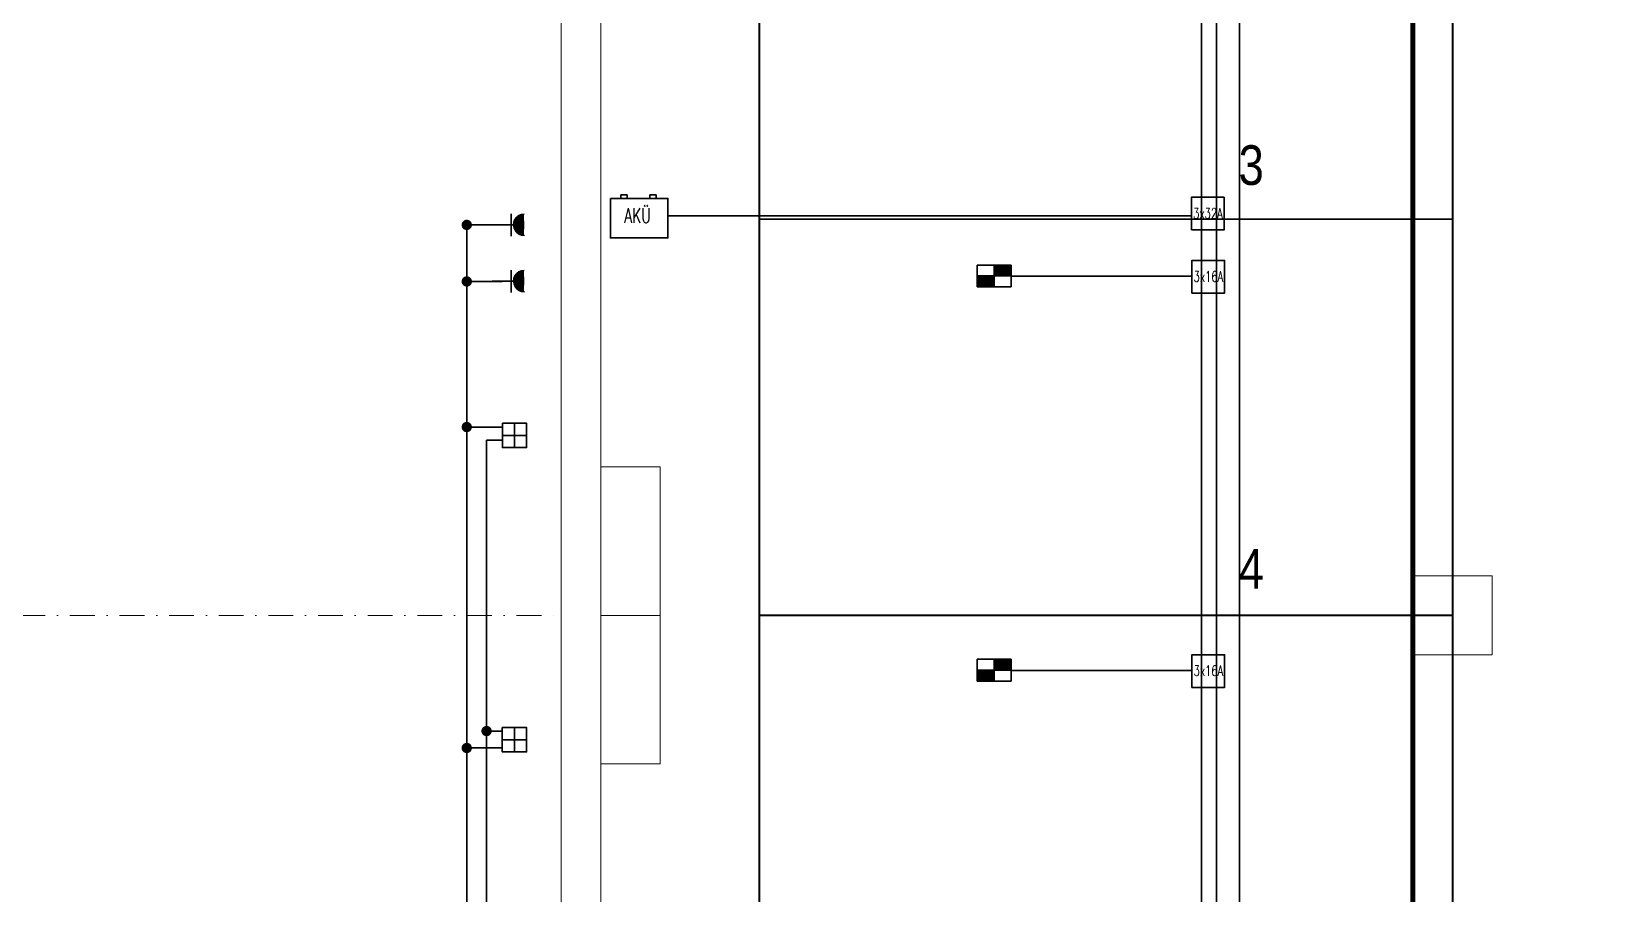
# Model space of a CAD drawing. Header units: metres. Extents: x -13194 to 152406, y -4219 to 19791.
# Drawn here: x 55620 to 57205, y 4559 to 5430 of the extents above; entities that cross this region are included whole.
import ezdxf
from ezdxf.enums import TextEntityAlignment as Align

# ---------------------------------------------------------------- set-up
doc = ezdxf.new("R2010")
doc.units = ezdxf.units.M
doc.header["$LTSCALE"] = 100
doc.header["$MEASUREMENT"] = 0
for name, pattern in [('DASHDOT2', [0.5, 0.25, -0.125, 0, -0.125]), ('DOT2', [0.125, 0, -0.125]), ('HIDDEN', [0.375, 0.25, -0.125])]:
    doc.linetypes.add(name, pattern=pattern)
doc.layers.get('0').update_dxf_attribs({"color": 9, "lineweight": 9})
for name, color, linetype, lineweight in [('01', 9, 'Continuous', 9), ('05', 9, 'Continuous', 9), ('06D', 9, 'Continuous', 9), ('20', 9, 'DOT2', 9), ('21', 9, 'Continuous', 9), ('24', 9, 'DASHDOT2', 9), ('30', 41, 'Continuous', 9), ('E-BUSBAR', 7, 'Continuous', 30), ('E-DUVARA MONTE PRİZ KUTUSU', 7, 'Continuous', 30), ('E-EKİPMAN PANOSU', 7, 'Continuous', 30), ('E-KABLO', 7, 'Continuous', 30), ('E-KOMBİNE ETANŞ PRİZ (2x1 FAZ+4x3 FAZ)', 7, 'Continuous', 30), ('E-LINYE', 7, 'Continuous', 30), ('E-UPS PRİZ', 7, 'Continuous', 30)]:
    doc.layers.add(name, color=color, linetype=linetype, lineweight=lineweight)
doc.styles.add('E-YAZI', font='txttw.shx')
doc.styles.add('MuuM_TEXT-STANDART', font='ARIALN.TTF')

# ---------------------------------------------------------------- blocks, each defined once
blk = doc.blocks.new('p-akslar_yeni')
at = {"layer": '24'}
blk.add_lwpolyline([(2312, -3735), (6415, -3735)], dxfattribs=at)
blk = doc.blocks.new('10_DUVARA MONTE PRİZ KUTUSU')
at = {"layer": 'E-DUVARA MONTE PRİZ KUTUSU', "color": 4}
for p, q in [((24.5, 0), (-24.5, 0)), ((0, 24.5), (0, -24.5))]:
    blk.add_line(p, q, dxfattribs=at)
blk.add_lwpolyline([(-24.5, -24.5), (24.5, -24.5), (24.5, 24.5), (-24.5, 24.5)], close=True, dxfattribs=at)
blk = doc.blocks.new('100_UPS PRİZ')
at = {"layer": 'E-UPS PRİZ', "color": 4}
for p, q in [((-1.22, 2.14), (1.28, 2.14)), ((0, 2.4), (0, 0))]:
    blk.add_line(p, q, dxfattribs=at)
at = {"layer": 'E-UPS PRİZ', "color": 4, "const_width": 1.2}
blk.add_lwpolyline([(-0.6, 3.58, 0.97398), (0.6, 3.58, 0.97398)], format="xyb", dxfattribs=at)
at = {"layer": 'E-UPS PRİZ', "color": 4}
blk.add_arc((0, 3.6), 1.2, 180.7551, 0.7551, dxfattribs=at)
blk = doc.blocks.new('100_EKİPMAN PANOSU')
at = {"layer": 'E-EKİPMAN PANOSU', "color": 4}
for p, q in [((-3.07, 3.95), (3.07, 3.95)), ((-3.07, 0), (-3.07, 3.95)), ((0, 3.95), (0, 0)), ((3.07, 3.95), (3.07, 0)), ((-3.07, 1.97), (3.07, 1.97)), ((3.07, 0), (-3.07, 0))]:
    blk.add_line(p, q, dxfattribs=at)
for points in [[(0, 3.95), (3.07, 3.95), (0, 1.97), (3.07, 1.97)], [(-3.07, 1.97), (0, 1.97), (-3.07, 0), (0, 0)]]:
    blk.add_solid(points, dxfattribs=at)
blk = doc.blocks.new('E-3X16A BUSBAR CIKIS KUTUSU')
at = {"layer": 'E-BUSBAR', "color": 30}
blk.add_line((-83, 162), (82, 162), dxfattribs=at)
blk.add_line((-83, 162), (82, 162), dxfattribs=at)
at = {"layer": 'E-BUSBAR', "color": 6}
blk.add_lwpolyline([(-166, -168), (164, -168), (164, 162), (-166, 162)], close=True, dxfattribs=at)
at = {"layer": 'E-BUSBAR', "color": 6, "style": 'E-YAZI', "width": 0.7}
blk.add_text('3x16A', height=105, dxfattribs=at).set_placement((0, 0), align=Align.MIDDLE)
blk = doc.blocks.new('E-AKU SARJ VE ENERJI UNITESI')
at = {"layer": 'E-KOMBİNE ETANŞ PRİZ (2x1 FAZ+4x3 FAZ)', "color": 2}
for points in [[(-290, 399), (290, 399), (290, 0), (-290, 0)], [(-186, 434), (-122, 434), (-122, 399), (-186, 399)], [(108, 434), (172, 434), (172, 399), (108, 399)]]:
    blk.add_lwpolyline(points, close=True, dxfattribs=at)
at = {"layer": 'E-KOMBİNE ETANŞ PRİZ (2x1 FAZ+4x3 FAZ)', "color": 2, "style": 'E-YAZI', "width": 0.7}
blk.add_text('AKÜ', height=147, dxfattribs=at).set_placement((-16, 243), align=Align.MIDDLE)
blk = doc.blocks.new('E-3X32A BUSBAR CIKIS KUTUSU')
at = {"layer": 'E-BUSBAR', "color": 2}
blk.add_line((-83, 162), (82, 162), dxfattribs=at)
blk.add_line((-83, 162), (82, 162), dxfattribs=at)
blk.add_lwpolyline([(-166, -168), (164, -168), (164, 162), (-166, 162)], close=True, dxfattribs=at)
at = {"layer": 'E-BUSBAR', "color": 2, "style": 'E-YAZI', "width": 0.7}
blk.add_text('3x32A', height=105, dxfattribs=at).set_placement((0, 0), align=Align.MIDDLE)
blk = doc.blocks.new('p-kolon_80x80')
blk.add_lwpolyline([(-40, -40), (40, -40), (40, 40), (-40, 40)], close=True)
blk = doc.blocks.new('1.bod.mimari.elk')
at = {"layer": '01'}
blk.add_lwpolyline([(40, -8750), (0, -8750), (0, -2950), (40, -2950), (40, -8750), (40, -8750)], close=True, dxfattribs=at)
blk.add_blockref('p-kolon_80x80', (900, -3790), dxfattribs=at)
blk = doc.blocks.new('p-b1 tavan lejant')
at = {"layer": '30'}
for points in [[(59725, -18610), (59725, -18125), (58960, -18125), (58960, -17365), (56940, -17365), (56940, -18610), (56860, -18610), (56860, -19235), (56940, -19235), (56940, -19315), (56940, -19400), (56860, -19400), (56860, -21000), (57640, -21000), (57640, -20920), (57640, -20920), (57640, -18610), (59659.7, -18610)], [(56040, -18570), (56860, -18570), (56860, -21000), (57560, -21000), (57560, -21720), (56860, -21720), (56860, -24200), (68000, -24200), (68000, -24920), (66540, -24920), (66540, -24985), (58340, -24985), (58340, -24900), (56040, -24900)]]:
    blk.add_lwpolyline(points, close=True, dxfattribs=at)
blk = doc.blocks.new('p-işyeri')
at = {"color": 0, "const_width": 2}
blk.add_lwpolyline([(200, 0), (200, 700), (-200, 700), (-200, 0)], close=True, dxfattribs=at)
blk = doc.blocks.new('p-birim')
blk.add_lwpolyline([(0, 0), (1, 0), (1, 1), (0, 1)], close=True)
blk = doc.blocks.new('1.bod.mimari1.elk')
at = {"layer": '20', "ltscale": 2, "const_width": 5}
for points in [[(860, -4630), (860, -4630), (860, -2200), (40, -2192.5)], [(860, -4550), (860, -2240)]]:
    blk.add_lwpolyline(points, dxfattribs=at)
blk.add_blockref('p-b1 tavan lejant', (-56000, 16370))
at = {"layer": '05', "xscale": 60.00000000000003, "yscale": 150}
for p in [(40, -3790), (40, -3940)]:
    blk.add_blockref('p-birim', p, dxfattribs=at)
at = {"layer": '06D', "color": 89, "linetype": 'HIDDEN', "true_color": 0x2e4d23, "rotation": 90}
for p in [(900, -3190), (900, -3590), (900, -3990)]:
    blk.add_blockref('p-işyeri', p, dxfattribs=at)
at = {"layer": '21', "style": 'MuuM_TEXT-STANDART'}
for s, p in [('3', (709.47, -3367.4)), ('4', (709.47, -3775))]:
    blk.add_text(s, height=40, dxfattribs=at).set_placement(p, align=Align.BOTTOM_RIGHT)

msp = doc.modelspace()

# ---------------------------------------------------------------- linework, layer by layer
at = {"layer": 'E-BUSBAR', "color": 3}
for p, q in [((56801.8, 6418.9), (56801.8, 4049.9)), ((56816.8, 6418.9), (56816.8, 4049.9))]:
    msp.add_line(p, q, dxfattribs=at)
at = {"layer": 'E-KABLO', "color": 6}
for p, q in [((56609.7, 5182.3), (56792.2, 5182.3)), ((56609.7, 4784.3), (56792.2, 4784.3))]:
    msp.add_line(p, q, dxfattribs=at)
at = {"layer": 'E-KABLO', "color": 5}
for p, q in [((56080, 5017), (56080, 4079.1)), ((56096, 5017), (56080, 5017)), ((56095.9, 4723.2), (56080, 4723.2))]:
    msp.add_line(p, q, dxfattribs=at)
at = {"layer": 'E-KABLO', "color": 4, "const_width": 5.25}
for points in [[(56057.4, 5234.2, 1), (56062.6, 5234.2, 1)], [(56057.4, 5177.1, 1), (56062.6, 5177.1, 1)], [(56057.4, 5030.1, 1), (56062.6, 5030.1, 1)], [(56057.4, 4706.1, 1), (56062.6, 4706.1, 1)]]:
    msp.add_lwpolyline(points, format="xyb", close=True, dxfattribs=at)
at = {"layer": 'E-KABLO', "color": 5, "const_width": 5.25}
msp.add_lwpolyline([(56077.4, 4723.2, 1), (56082.6, 4723.2, 1)], format="xyb", close=True, dxfattribs=at)
at = {"layer": 'E-KOMBİNE ETANŞ PRİZ (2x1 FAZ+4x3 FAZ)', "color": 2}
msp.add_line((56792.2, 5243.3), (56263.2, 5243.3), dxfattribs=at)
at = {"layer": 'E-LINYE', "color": 4}
for p, q in [((56840.1, 6360.3), (56840.1, 4042.5)), ((56060, 5234.3), (56060, 4042.5)), ((56095.7, 5234.2), (56060, 5234.2)), ((56095.7, 5177.1), (56060, 5177.1)), ((56095.7, 5030.1), (56060, 5030.1)), ((56095.6, 4706.1), (56060, 4706.1))]:
    msp.add_line(p, q, dxfattribs=at)

# ---------------------------------------------------------------- block references
at = {"layer": '06D'}
for name in ['1.bod.mimari.elk', '1.bod.mimari1.elk']:
    msp.add_blockref(name, (56155.2, 8630), dxfattribs=at)
at = {"layer": '24'}
msp.add_blockref('p-akslar_yeni', (49740.2, 8575), dxfattribs=at)
msp.add_blockref('p-akslar_yeni', (49740.2, 8575), dxfattribs=at)
at = {"layer": 'E-BUSBAR', "color": 4, "xscale": 0.1, "yscale": 0.1, "zscale": 0.1}
for name, p in [('E-3X32A BUSBAR CIKIS KUTUSU', (56808.2, 5245.9)), ('E-3X16A BUSBAR CIKIS KUTUSU', (56808.7, 5182.1)), ('E-3X16A BUSBAR CIKIS KUTUSU', (56808.7, 4784.1))]:
    msp.add_blockref(name, p, dxfattribs=at)
at = {"layer": 'E-DUVARA MONTE PRİZ KUTUSU', "color": 3, "xscale": -0.5, "yscale": 0.5, "zscale": 0.5, "rotation": 180}
for p in [(56108.2, 5021.7), (56108.1, 4714.4)]:
    msp.add_blockref('10_DUVARA MONTE PRİZ KUTUSU', p, dxfattribs=at)
at = {"layer": 'E-EKİPMAN PANOSU', "xscale": 5.600000000000001, "yscale": 5.600000000000001, "zscale": 5.600000000000001}
for p in [(56592.5, 5171.6), (56592.5, 4773.6)]:
    msp.add_blockref('100_EKİPMAN PANOSU', p, dxfattribs=at)
at = {"layer": 'E-KOMBİNE ETANŞ PRİZ (2x1 FAZ+4x3 FAZ)', "color": 4, "xscale": 0.1, "yscale": 0.1, "zscale": 0.1}
msp.add_blockref('E-AKU SARJ VE ENERJI UNITESI', (56234, 5221), dxfattribs=at)
at = {"layer": 'E-UPS PRİZ', "xscale": 9, "yscale": 9, "zscale": 9, "rotation": 270}
for p in [(56085.7, 5234.3), (56085.7, 5177.5)]:
    msp.add_blockref('100_UPS PRİZ', p, dxfattribs=at)

doc.saveas('drawing.dxf')
